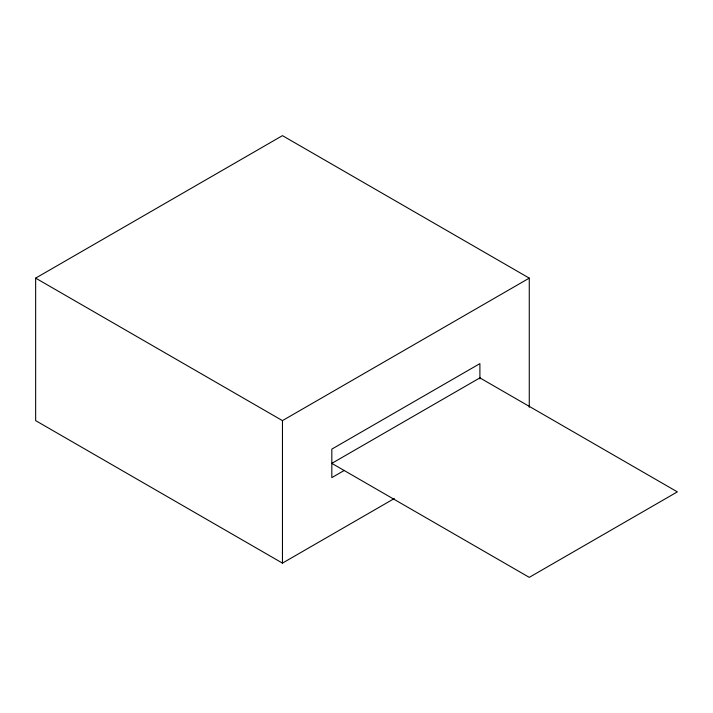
<?xml version="1.0" encoding="UTF-8"?>
<svg xmlns="http://www.w3.org/2000/svg" width="713" height="713" viewBox="0 0 713 713"><rect width="100%" height="100%" fill="white"/><g stroke="black" fill="none" stroke-linecap="round" stroke-linejoin="round"><path stroke-width="1.07" d="M394.289 498.547L282.455 563.118L35.65 420.625L35.65 278.132L282.455 135.639L529.269 278.132L529.269 407.266M35.65 278.132L282.455 420.625L529.269 278.132M344.317 470.402L331.821 477.621L331.821 449.119L479.902 363.621L479.902 378.968M282.455 420.625L282.455 563.118M479.902 377.872L331.821 463.37L529.269 577.361L677.35 491.872L479.902 377.872"/></g></svg>
